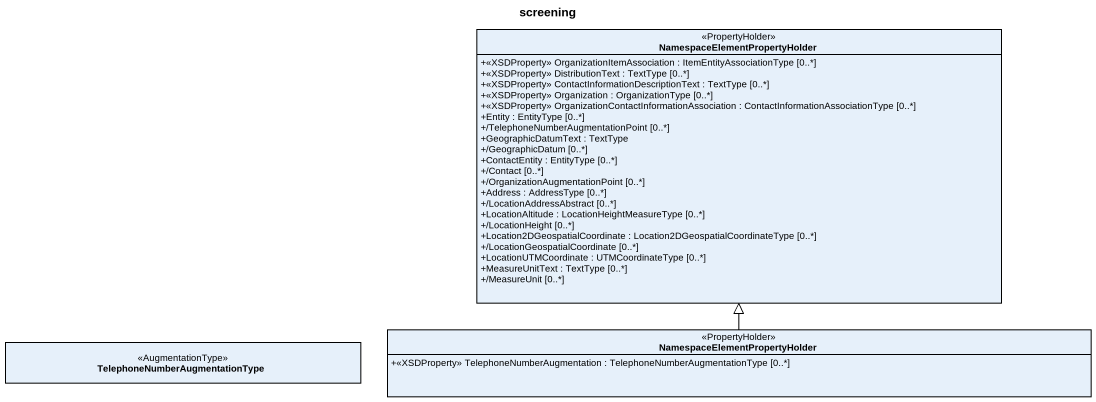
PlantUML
@startuml
title screening
hide circle
hide empty members
skinparam classAttributeIconSize 0
class "NamespaceElementPropertyHolder" as NamespaceElementPropertyHold <<PropertyHolder>> {
  +<<XSDProperty>> OrganizationItemAssociation : ItemEntityAssociationType [0..*]
  +<<XSDProperty>> DistributionText : TextType [0..*]
  +<<XSDProperty>> ContactInformationDescriptionText : TextType [0..*]
  +<<XSDProperty>> Organization : OrganizationType [0..*]
  +<<XSDProperty>> OrganizationContactInformationAssociation : ContactInformationAssociationType [0..*]
  +Entity : EntityType [0..*]
  +/TelephoneNumberAugmentationPoint [0..*]
  +GeographicDatumText : TextType
  +/GeographicDatum [0..*]
  +ContactEntity : EntityType [0..*]
  +/Contact [0..*]
  +/OrganizationAugmentationPoint [0..*]
  +Address : AddressType [0..*]
  +/LocationAddressAbstract [0..*]
  +LocationAltitude : LocationHeightMeasureType [0..*]
  +/LocationHeight [0..*]
  +Location2DGeospatialCoordinate : Location2DGeospatialCoordinateType [0..*]
  +/LocationGeospatialCoordinate [0..*]
  +LocationUTMCoordinate : UTMCoordinateType [0..*]
  +MeasureUnitText : TextType [0..*]
  +/MeasureUnit [0..*]
}
class "TelephoneNumberAugmentationType" as TelephoneNumberAugmentationT <<AugmentationType>>
class "NamespaceElementPropertyHolder" as NamespaceElementPropertyHold_2 <<PropertyHolder>> {
  +<<XSDProperty>> TelephoneNumberAugmentation : TelephoneNumberAugmentationType [0..*]
}
NamespaceElementPropertyHold_2 -up-|> NamespaceElementPropertyHold
@enduml
